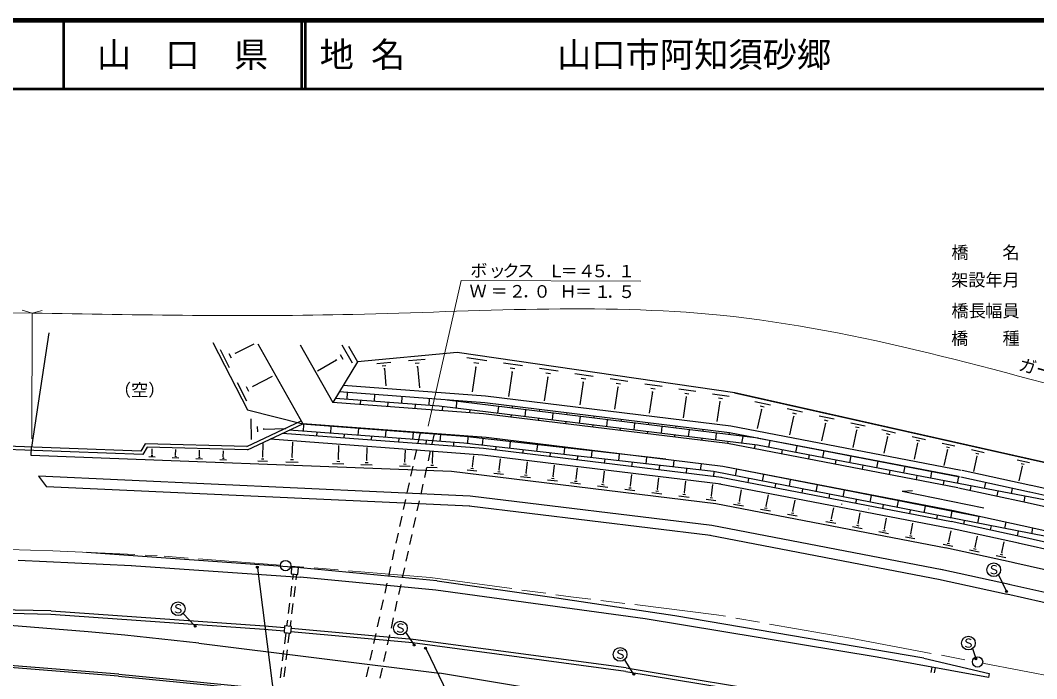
# Model space of a CAD drawing. Units: millimetres, scale not verified. Extents: x 40000 to 680000, y 20000 to 380000.
# Drawn here: x 326692 to 475024, y 283961 to 380000 of the extents above; entities that cross this region are included whole.
import ezdxf
from ezdxf.enums import TextEntityAlignment as Align

# ---------------------------------------------------------------- set-up
doc = ezdxf.new("R2010")
doc.units = ezdxf.units.MM
doc.header["$LTSCALE"] = 1000
doc.linetypes.add('CHAIN', pattern=[18.5, 12, -1.5, 3.5, -1.5])
for name, color, linetype, lineweight in [('M-BGD', 7, 'Continuous', 25), ('M-BMK', 2, 'CHAIN', 13), ('M-BMK-SRVR', 3, 'Continuous', 25), ('M-STR-HTXT', 7, 'Continuous', 13), ('M-STR-STR1', 1, 'Continuous', 25), ('M-STR-STRC', 7, 'Continuous', 25), ('M-STR-STRD', 7, 'Continuous', 25), ('M-TTL', 2, 'Continuous', 140), ('M-TTL-LINE', 7, 'Continuous', 50)]:
    doc.layers.add(name, color=color, linetype=linetype, lineweight=lineweight)
doc.layers.add('M-TTL-TXT', color=7, linetype='Continuous')
doc.styles.add('ＭＳ ゴシック', font='')
doc.styles.get('ＭＳ ゴシック').set_extended_font_data('MS Gothic')

msp = doc.modelspace()

# ---------------------------------------------------------------- linework, layer by layer
at = {"layer": 'M-BGD'}
for p, q in [((330835, 334393), (328346, 317737)), ((354772, 332988), (359832, 323194)), ((358117, 331426), (360811, 332819)), ((361342, 332809), (367905, 321133)), ((367542, 332641), (372281, 324239)), ((375174, 330009), (373671, 332632)), ((374572, 332452), (375885, 330169)), ((357227, 329323), (355894, 331916)), ((357507, 330705), (357166, 331346)), ((358158, 331346), (358077, 331506)), ((373822, 330539), (373441, 331200)), ((390437, 331535), (375885, 330169)), ((430961, 325667), (390437, 331535)), ((391859, 330824), (394794, 330384)), ((372850, 330419), (370056, 328815)), ((375885, 330169), (372281, 324239)), ((372890, 330338), (372800, 330499)), ((378719, 329929), (380763, 330120)), ((379521, 329599), (380032, 329649)), ((383346, 330371), (385780, 330592)), ((384298, 329971), (384909, 330021)), ((384579, 329500), (384729, 329520)), ((384649, 329510), (384940, 326386)), ((393162, 329433), (392622, 325807)), ((392881, 330073), (393612, 329963)), ((393062, 329443), (393252, 329423)), ((397218, 330035), (400002, 329625)), ((398179, 329324), (398881, 329214)), ((360673, 326619), (363507, 328072)), ((379751, 329209), (379881, 329219)), ((379821, 329209), (380052, 326685)), ((398450, 328713), (397920, 325137)), ((398360, 328723), (398540, 328703)), ((402466, 329255), (405190, 328855)), ((403668, 327973), (403148, 324488)), ((403408, 328564), (404089, 328464)), ((403578, 327983), (403748, 327953)), ((407644, 328495), (410298, 328105)), ((408566, 327814), (409227, 327714)), ((359762, 324436), (358369, 327130)), ((360042, 325858), (359691, 326539)), ((360723, 326529), (360633, 326700)), ((394595, 325186), (373793, 326733)), ((408816, 327233), (408327, 323908)), ((408736, 327243), (408896, 327223)), ((412762, 327735), (415356, 327355)), ((413904, 326514), (413425, 323279)), ((413654, 327074), (414305, 326985)), ((413824, 326524), (413984, 326494)), ((417820, 326996), (420344, 326616)), ((418692, 326345), (419323, 326255)), ((394475, 324195), (373212, 325782)), ((374394, 325692), (374324, 324710)), ((378390, 325392), (378320, 324421)), ((382376, 325093), (382317, 324131)), ((430371, 320809), (394595, 325186)), ((418932, 325794), (418472, 322699)), ((418852, 325804), (419012, 325784)), ((422808, 326256), (425272, 325896)), ((423890, 325084), (423440, 321999)), ((423660, 325625), (424271, 325535)), ((423820, 325094), (423970, 325074)), ((427736, 325526), (430140, 325176)), ((428567, 324915), (429168, 324825)), ((430941, 325677), (484506, 313623)), ((484516, 313623), (430961, 325667)), ((394275, 322592), (372281, 324239)), ((387835, 323732), (372642, 324830)), ((376317, 324571), (376277, 323940)), ((380313, 324281), (380264, 323640)), ((384310, 323992), (384260, 323341)), ((386373, 324794), (386303, 323842)), ((434268, 318026), (387835, 323732)), ((388306, 323702), (388256, 323041)), ((434358, 319028), (389007, 324604)), ((390369, 324434), (390299, 323433)), ((430181, 319828), (394475, 324195)), ((396458, 323685), (396338, 322693)), ((398481, 323695), (398451, 323445)), ((428798, 324394), (428368, 321470)), ((428718, 324404), (428868, 324374)), ((433906, 324416), (436199, 323906)), ((434667, 323765), (435238, 323635)), ((438633, 323366), (440867, 322865)), ((359832, 323194), (367905, 321133)), ((392282, 323193), (392252, 322752)), ((429881, 318245), (394275, 322592)), ((398332, 322443), (398292, 322103)), ((400435, 323195), (400315, 322203)), ((402308, 321954), (402268, 321633)), ((402458, 323206), (402428, 322955)), ((404411, 322705), (404291, 321714)), ((406434, 322726), (406404, 322465)), ((408387, 322216), (408267, 321224)), ((410410, 322256), (410380, 321976)), ((434847, 323244), (434227, 320450)), ((434777, 323254), (434917, 323224)), ((439545, 322224), (438945, 319530)), ((439364, 322735), (439925, 322605)), ((439475, 322234), (439615, 322204)), ((443291, 322325), (445454, 321845)), ((359744, 317826), (367685, 321584)), ((359854, 317325), (367905, 321133)), ((360454, 318827), (360384, 321852)), ((361336, 319979), (361315, 320741)), ((362237, 320290), (362237, 320480)), ((362237, 320380), (365422, 320451)), ((391522, 319307), (367815, 321073)), ((394667, 319137), (367905, 321133)), ((368035, 321053), (367956, 320061)), ((370039, 320973), (370029, 320903)), ((372032, 320754), (371952, 319762)), ((374035, 320674), (374025, 320604)), ((376028, 320464), (375948, 319463)), ((406284, 321474), (406244, 321153)), ((410260, 320984), (410220, 320674)), ((412363, 321736), (412243, 320734)), ((414237, 320495), (414197, 320174)), ((414396, 321777), (414356, 321486)), ((416340, 321246), (416220, 320245)), ((418373, 321287), (418333, 320996)), ((420316, 320757), (420196, 319755)), ((422349, 320797), (422309, 320507)), ((464015, 314349), (430371, 320809)), ((444182, 321224), (443612, 318650)), ((444002, 321714), (444543, 321594)), ((444112, 321234), (444242, 321204)), ((447878, 321305), (449971, 320835)), ((448569, 320704), (449100, 320594)), ((394267, 317555), (364951, 319740)), ((365923, 319740), (365923, 319670)), ((391432, 318305), (365943, 320211)), ((369959, 319912), (369919, 319381)), ((373955, 319612), (373915, 319102)), ((377951, 319313), (377911, 318812)), ((378031, 320375), (378021, 320314)), ((380014, 320165), (379944, 319163)), ((381937, 319014), (381907, 318503)), ((382017, 320075), (382017, 320015)), ((384010, 319865), (383940, 318864)), ((386013, 319786), (386013, 319716)), ((388007, 319566), (387937, 318564)), ((390010, 319496), (390010, 319416)), ((420888, 315959), (391522, 319307)), ((392003, 319267), (391933, 318265)), ((394006, 319187), (393996, 319017)), ((394196, 318997), (394086, 318005)), ((429241, 314910), (394667, 319137)), ((396209, 318947), (396189, 318767)), ((418213, 320005), (418173, 319684)), ((422189, 319515), (422149, 319195)), ((424292, 320267), (424172, 319275)), ((426165, 319026), (426125, 318705)), ((426315, 320308), (426285, 320017)), ((428268, 319777), (428148, 318786)), ((430151, 319517), (430201, 319828)), ((463824, 313367), (430181, 319828)), ((432124, 319308), (431934, 318316)), ((439406, 318068), (434428, 319018)), ((448739, 320234), (448179, 317699)), ((448679, 320244), (448810, 320213)), ((452405, 320295), (454428, 319844)), ((453237, 319263), (452696, 316839)), ((453076, 319724), (453577, 319604)), ((453177, 319273), (453297, 319243)), ((456852, 319304), (458795, 318874)), ((344551, 316650), (317890, 317624)), ((344270, 317160), (317909, 318125)), ((328296, 316495), (328346, 317737)), ((344921, 318222), (344270, 317160)), ((345191, 317712), (344551, 316650)), ((359744, 317826), (344921, 318222)), ((359854, 317325), (345191, 317712)), ((345923, 316710), (345953, 317491)), ((362068, 316304), (362137, 318257)), ((394147, 316563), (363149, 318878)), ((366374, 316295), (366454, 318448)), ((373105, 315997), (373184, 317970)), ((377251, 315817), (377321, 317690)), ((385934, 318714), (385894, 318163)), ((389930, 318415), (389890, 317824)), ((427859, 314159), (391432, 318305)), ((429041, 313298), (394267, 317555)), ((396069, 317775), (396019, 317335)), ((398172, 318547), (398062, 317546)), ((400186, 318458), (400166, 318317)), ((402159, 318098), (402039, 317096)), ((404162, 317978), (404142, 317868)), ((406135, 317638), (406025, 316646)), ((408138, 317528), (408128, 317418)), ((429941, 318566), (429881, 318245)), ((463524, 311785), (429881, 318245)), ((433937, 318096), (433817, 317515)), ((494884, 306455), (434268, 318026)), ((436091, 318698), (435900, 317716)), ((463604, 313447), (439406, 318068)), ((440027, 317948), (439837, 316966)), ((457654, 318313), (457134, 315979)), ((457493, 318754), (457984, 318644)), ((457594, 318323), (457714, 318293)), ((461219, 318334), (463092, 317914)), ((461840, 317803), (462311, 317693)), ((389640, 314178), (328296, 316495)), ((345452, 316360), (346374, 316330)), ((345803, 316530), (346033, 316520)), ((345893, 316710), (345953, 316710)), ((348877, 316220), (349819, 316191)), ((349238, 316401), (349468, 316391)), ((349328, 316581), (349388, 316581)), ((349358, 316581), (349398, 317402)), ((352323, 316081), (353294, 316041)), ((352693, 316261), (352934, 316251)), ((352793, 316452), (352853, 316452)), ((352823, 316452), (352853, 317303)), ((356179, 316132), (356429, 316122)), ((356279, 316322), (356339, 316322)), ((356309, 316322), (356349, 317214)), ((361877, 316024), (362228, 316014)), ((362018, 316304), (362108, 316294)), ((366324, 316295), (366434, 316295)), ((373055, 316007), (373165, 315997)), ((382830, 315579), (382899, 317311)), ((386826, 315399), (386885, 317042)), ((392675, 314920), (392875, 316483)), ((428921, 312316), (394147, 316563)), ((396581, 314440), (396781, 316033)), ((400056, 317326), (399996, 316845)), ((404032, 316866), (403972, 316355)), ((408018, 316417), (407948, 315876)), ((410121, 317188), (410001, 316197)), ((411994, 315967), (411924, 315386)), ((412114, 317069), (412104, 316959)), ((414097, 316739), (413987, 315737)), ((416090, 316569), (416090, 316509)), ((418074, 316279), (417964, 315288)), ((420067, 316069), (420067, 316059)), ((437864, 317346), (437764, 316785)), ((441800, 316596), (441700, 316055)), ((443963, 317198), (443773, 316216)), ((447889, 316447), (447709, 315466)), ((461991, 317373), (461480, 315069)), ((461930, 317383), (462051, 317363)), ((465526, 317374), (467379, 316954)), ((466287, 316422), (465787, 314169)), ((466137, 316843), (466598, 316743)), ((466227, 316442), (466348, 316412)), ((355798, 315942), (356790, 315902)), ((361337, 315753), (362749, 315703)), ((365453, 315604), (367246, 315544)), ((366134, 315945), (366585, 315925)), ((372243, 315355), (373926, 315296)), ((372884, 315666), (373305, 315656)), ((376410, 315206), (378032, 315147)), ((377031, 315507), (377441, 315487)), ((377201, 315827), (377301, 315817)), ((382039, 314997), (383571, 314938)), ((382629, 315278), (383010, 315268)), ((382780, 315578), (382880, 315579)), ((386065, 314838), (387537, 314789)), ((386626, 315119), (386996, 315099)), ((386776, 315399), (386866, 315399)), ((392465, 314670), (392815, 314620)), ((392635, 314930), (392725, 314920)), ((400507, 313961), (400707, 315583)), ((404443, 313471), (404653, 315114)), ((407799, 313061), (407999, 314714)), ((415971, 315517), (415901, 314896)), ((419957, 315058), (419877, 314417)), ((422060, 315820), (421950, 314838)), ((423933, 314608), (423863, 313927)), ((426036, 315320), (425926, 314378)), ((462884, 308449), (429241, 314910)), ((448462, 311160), (429241, 314910)), ((431204, 314530), (431014, 313548)), ((445736, 315836), (445636, 315305)), ((449672, 315086), (449572, 314545)), ((451825, 315697), (451635, 314716)), ((453799, 315337), (453799, 315317)), ((455762, 314947), (455572, 313966)), ((457735, 314587), (457735, 314567)), ((472167, 315893), (473990, 315483)), ((472918, 314962), (472438, 312829)), ((472768, 315373), (473218, 315273)), ((472858, 314972), (472968, 314952)), ((392356, 310593), (329348, 313481)), ((329348, 313481), (330510, 311959)), ((428201, 309471), (389640, 314178)), ((391904, 314449), (393306, 314279)), ((395800, 313960), (397222, 313790)), ((396371, 314180), (396721, 314140)), ((396541, 314450), (396621, 314441)), ((399706, 313470), (401158, 313290)), ((400287, 313690), (400648, 313650)), ((400457, 313971), (400547, 313951)), ((403642, 312980), (405105, 312800)), ((404223, 313201), (404594, 313161)), ((404403, 313481), (404493, 313461)), ((407749, 313071), (407839, 313061)), ((411755, 312582), (411955, 314244)), ((415721, 312102), (415921, 313765)), ((419677, 311612), (419877, 313265)), ((427919, 314159), (427839, 313447)), ((504391, 299206), (427859, 314159)), ((462574, 306857), (428931, 313318)), ((432977, 313158), (432867, 312567)), ((435140, 313760), (434950, 312778)), ((439067, 312990), (438877, 312008)), ((453609, 314336), (453499, 313785)), ((457545, 313586), (457435, 313035)), ((459698, 314197), (459508, 313206)), ((461671, 313837), (461661, 313817)), ((463634, 313437), (463444, 312456)), ((473961, 311176), (463945, 313347)), ((474171, 312158), (464155, 314329)), ((392286, 309131), (330510, 311959)), ((406988, 312560), (408460, 312381)), ((407578, 312791), (407939, 312751)), ((410944, 312081), (412416, 311901)), ((411535, 312311), (411905, 312261)), ((411705, 312592), (411795, 312572)), ((414900, 311601), (416382, 311421)), ((415501, 311822), (415861, 311782)), ((415671, 312102), (415761, 312092)), ((419627, 311622), (419717, 311602)), ((423623, 311123), (423823, 312765)), ((427560, 310643), (427759, 312266)), ((462394, 305875), (428751, 312336)), ((431636, 309873), (431946, 311526)), ((436913, 312388), (436803, 311807)), ((440840, 311618), (440730, 311057)), ((443003, 312220), (442813, 311238)), ((461481, 312836), (461371, 312275)), ((473621, 309604), (463605, 311775)), ((465417, 312086), (465307, 311515)), ((467550, 312587), (467380, 311705)), ((471467, 311727), (471317, 310955)), ((527976, 300054), (474221, 312148)), ((427591, 306286), (392356, 310593)), ((418866, 311111), (420338, 310932)), ((419457, 311342), (419828, 311292)), ((422822, 310632), (424285, 310452)), ((423403, 310852), (423774, 310812)), ((423573, 311133), (423674, 311123)), ((426769, 310152), (428221, 309972)), ((427349, 310373), (427710, 310333)), ((427520, 310643), (427610, 310633)), ((435552, 309133), (435862, 310776)), ((444776, 310858), (444666, 310297)), ((446929, 311450), (446739, 310468)), ((466470, 307639), (448462, 311160)), ((448712, 310088), (448602, 309547)), ((450865, 310689), (450675, 309698)), ((452838, 310329), (452828, 310299)), ((455402, 311312), (456904, 311402)), ((455402, 311312), (467301, 308901)), ((469344, 311335), (469213, 310654)), ((473280, 310575), (473130, 309764)), ((527756, 299082), (474001, 311166)), ((427411, 304834), (392176, 309131)), ((461834, 303011), (428201, 309471)), ((430795, 309422), (432257, 309152)), ((431396, 309613), (431766, 309543)), ((431586, 309883), (431686, 309863)), ((434721, 308692), (436173, 308422)), ((435322, 308882), (435683, 308812)), ((435512, 309143), (435602, 309133)), ((439458, 308403), (439758, 310005)), ((445097, 307333), (445397, 308895)), ((446549, 309486), (446519, 309346)), ((450485, 308716), (450475, 308676)), ((452638, 309318), (452538, 308787)), ((454802, 309919), (454602, 308938)), ((456575, 308548), (456475, 308037)), ((456775, 309589), (456765, 309529)), ((458728, 309149), (458538, 308168)), ((460711, 308849), (460691, 308759)), ((527406, 297510), (473651, 309594)), ((438637, 307962), (440070, 307692)), ((439228, 308152), (439589, 308082)), ((439418, 308413), (439509, 308393)), ((444867, 307082), (445218, 307012)), ((445047, 307333), (445137, 307323)), ((448964, 306583), (449264, 308135)), ((452820, 305833), (453120, 307375)), ((460501, 307778), (460401, 307277)), ((462664, 308379), (462464, 307398)), ((472900, 306279), (462884, 308449)), ((464637, 308059), (464627, 307999)), ((466590, 307609), (466400, 306627)), ((461224, 299836), (427591, 306286)), ((444276, 306902), (445688, 306632)), ((448152, 306152), (449555, 305882)), ((448733, 306332), (449084, 306262)), ((448913, 306593), (449004, 306573)), ((452589, 305582), (452940, 305522)), ((452770, 305843), (452860, 305823)), ((456666, 305082), (456966, 306625)), ((472350, 303725), (462324, 305895)), ((472560, 304696), (462544, 306867)), ((464437, 307007), (464327, 306487)), ((468363, 306247), (468253, 305656)), ((470517, 306819), (470337, 305857)), ((526656, 294195), (472900, 306279)), ((474433, 305939), (474263, 305087)), ((460954, 298383), (427311, 304844)), ((452009, 305412), (453411, 305132)), ((455865, 304662), (457257, 304392)), ((456445, 304842), (456786, 304772)), ((456626, 305092), (456716, 305072)), ((462205, 303982), (462535, 305525)), ((466061, 303172), (466401, 304765)), ((472300, 305477), (472160, 304776)), ((526306, 292612), (472550, 304706)), ((461393, 303581), (462776, 303281)), ((471730, 300870), (461714, 303031)), ((461974, 303752), (462315, 303672)), ((462164, 303992), (462245, 303982)), ((465230, 302761), (466642, 302451)), ((465820, 302932), (466181, 302852)), ((466011, 303182), (466101, 303162)), ((469937, 302342), (470277, 303934)), ((526086, 291641), (472330, 303725)), ((469096, 301931), (470528, 301621)), ((469697, 302101), (470057, 302021)), ((469897, 302352), (469977, 302332)), ((366288, 300261), (366209, 299259)), ((367290, 300181), (366288, 300261)), ((367210, 299179), (367290, 300181)), ((471040, 297705), (461024, 299866)), ((525446, 288786), (471690, 300870)), ((366209, 299259), (367210, 299179)), ((366519, 299239), (366416, 298424)), ((367020, 299199), (366916, 298379)), ((470730, 296263), (460714, 298423)), ((366290, 297432), (366102, 295944)), ((366791, 297387), (366603, 295899)), ((524735, 285631), (470970, 297715)), ((524405, 284189), (470650, 296273)), ((331156, 293340), (301711, 294013)), ((331166, 293841), (301721, 294514)), ((362315, 291636), (331186, 293831)), ((365977, 294952), (365788, 293464)), ((366477, 294907), (366289, 293419)), ((362285, 291135), (331156, 293340)), ((365663, 292472), (365560, 291657)), ((366164, 292427), (366060, 291607)), ((336616, 290808), (320961, 292066)), ((341924, 290309), (336616, 290808)), ((365199, 290876), (362285, 291135)), ((365239, 291367), (362325, 291636)), ((365269, 291677), (365179, 290686)), ((366271, 291587), (365269, 291677)), ((366181, 290596), (366271, 291587)), ((383949, 289168), (366191, 290786)), ((383988, 289669), (366241, 291277)), ((352741, 289140), (341924, 290309)), ((365179, 290686), (366181, 290596)), ((365440, 290656), (365237, 289041)), ((365941, 290616), (365758, 289167)), ((415117, 285531), (384019, 289659)), ((352741, 289140), (387846, 284753)), ((365112, 288049), (364925, 286561)), ((365633, 288175), (365446, 286686)), ((415047, 285030), (383949, 289168)), ((341044, 284309), (313281, 286525)), ((341074, 284600), (313301, 286826)), ((364800, 285569), (364613, 284081)), ((365321, 285694), (365134, 284206)), ((415047, 285030), (440207, 280891)), ((415127, 285521), (440287, 281382)), ((459736, 285633), (459592, 284880)), ((460227, 285543), (460083, 284790)), ((341044, 284309), (363389, 282152)), ((341074, 284600), (363419, 282452)), ((418484, 279693), (387846, 284753))]:
    msp.add_line(p, q, dxfattribs=at)
at = {"layer": 'M-BMK'}
for p, q in [((306446, 303399), (331424, 302615)), ((331424, 302615), (346658, 301918)), ((364656, 300510), (346658, 301918)), ((386530, 298734), (366158, 300391)), ((386530, 298734), (407443, 295855)), ((428305, 293297), (407443, 295855)), ((447846, 289847), (428305, 293297)), ((447846, 289847), (465665, 286526)), ((467137, 286246), (487139, 282336))]:
    msp.add_line(p, q, dxfattribs=at)
at = {"layer": 'M-BMK-SRVR'}
for centre in [(365407, 300451), (466396, 286396)]:
    msp.add_circle(centre, 751, dxfattribs=at)
at = {"layer": 'M-STR-HTXT'}
for p, q in [((386233, 320817), (391015, 342041)), ((391015, 342041), (417245, 341928)), ((324715, 337316), (328430, 337297)), ((326978, 337697), (328430, 337297)), ((328430, 337297), (328355, 318939)), ((328430, 337297), (329882, 337678))]:
    msp.add_line(p, q, dxfattribs=at)
msp.add_open_spline([(328430, 337297), (344008, 337019), (359586, 336741), (375232, 337101), (393155, 337513), (411167, 338762), (428845, 336981), (449253, 334924), (469216, 328827), (489276, 323594), (517272, 316290), (545459, 310667), (573645, 305044)], degree=3, knots=[0, 0, 0, 0, 1, 1, 1, 2, 2, 2, 3, 3, 3, 4, 4, 4, 4], dxfattribs=at)
at = {"layer": 'M-STR-STR1'}
for p, q in [((384779, 318387), (385102, 319846)), ((386793, 318196), (387125, 319696)), ((384239, 315946), (384563, 317411)), ((386252, 315756), (386577, 317220)), ((383699, 313505), (384023, 314970)), ((385711, 313315), (386036, 314779)), ((383159, 311064), (383483, 312529)), ((385171, 310874), (385495, 312338)), ((382619, 308623), (382943, 310088)), ((384630, 308433), (384954, 309898)), ((382079, 306183), (382403, 307647)), ((384089, 305992), (384414, 307457)), ((381539, 303742), (381863, 305206)), ((383548, 303551), (383873, 305016)), ((380999, 301301), (381323, 302765)), ((383008, 301111), (383332, 302575)), ((380459, 298860), (380783, 300324)), ((382467, 298670), (382791, 300134)), ((379918, 296419), (380243, 297883)), ((381926, 296229), (382251, 297694)), ((379378, 293978), (379702, 295442)), ((381385, 293788), (381710, 295253)), ((378838, 291537), (379162, 293001)), ((380845, 291347), (381169, 292812)), ((378298, 289096), (378622, 290560)), ((380304, 288907), (380628, 290371)), ((377758, 286655), (378082, 288119)), ((379763, 286466), (380087, 287930)), ((377218, 284214), (377542, 285678)), ((379222, 284025), (379547, 285489))]:
    msp.add_line(p, q, dxfattribs=at)
at = {"layer": 'M-STR-STRC'}
for p, q in [((361251, 300189), (361321, 300259)), ((361301, 300079), (366711, 257445)), ((470559, 296824), (469447, 299167)), ((470579, 296653), (470649, 296723)), ((352119, 291714), (350506, 293426)), ((352189, 291563), (352259, 291644)), ((384099, 288998), (382957, 290720)), ((384139, 288838), (384209, 288908)), ((385802, 288358), (385872, 288428)), ((385902, 288257), (400873, 257354)), ((466125, 286987), (465724, 288299)), ((416149, 284730), (414937, 286693)), ((466125, 286807), (466195, 286877)), ((416189, 284570), (416259, 284640))]:
    msp.add_line(p, q, dxfattribs=at)
for centre, radius in [((361281, 300229), 140), ((361281, 300229), 110), ((361281, 300229), 80.1), ((361281, 300229), 50.1), ((361281, 300229), 20), ((468756, 299858), 1002), ((470619, 296683), 140), ((470619, 296683), 110), ((470619, 296683), 80.1), ((470619, 296683), 50.1), ((470619, 296683), 20), ((349725, 294167), 1002), ((382155, 291351), 1002), ((352229, 291603), 140), ((352229, 291603), 110), ((352229, 291603), 80.1), ((352229, 291603), 50.1), ((352229, 291603), 20), ((465053, 289150), 1002), ((384179, 288868), 140), ((384179, 288868), 110), ((384179, 288868), 80.1), ((384179, 288868), 50.1), ((384179, 288868), 20), ((385842, 288398), 140), ((385842, 288398), 110), ((385842, 288398), 80.1), ((385842, 288398), 50.1), ((385842, 288398), 20), ((414215, 287494), 1002), ((466165, 286847), 140), ((466165, 286847), 110), ((466165, 286847), 80.1), ((466165, 286847), 50.1), ((466165, 286847), 20), ((416229, 284600), 140), ((416229, 284600), 110), ((416229, 284600), 80.1), ((416229, 284600), 50.1), ((416229, 284600), 20)]:
    msp.add_circle(centre, radius, dxfattribs=at)
at = {"layer": 'M-STR-STRD'}
for p, q in [((326377, 301271), (342903, 300455)), ((367040, 300201), (336372, 302386)), ((342882, 300454), (367551, 298789)), ((387461, 298213), (367070, 300201)), ((387332, 296861), (367551, 298789)), ((405300, 295674), (387522, 298203)), ((417880, 292693), (387332, 296861)), ((422196, 293115), (405300, 295674)), ((451743, 287083), (417880, 292693)), ((458534, 286945), (422196, 293115)), ((467989, 284133), (451743, 287083)), ((458534, 286945), (468099, 284704)), ((468099, 284704), (467989, 284133))]:
    msp.add_line(p, q, dxfattribs=at)
at = {"layer": 'M-TTL'}
msp.add_line((680000, 380000), (40000, 380000), dxfattribs=at)
at = {"layer": 'M-TTL-LINE'}
for p, q in [((333000, 380000), (333000, 370000)), ((367750, 380000), (367750, 370000)), ((368250, 380000), (368250, 370000)), ((40000, 370000), (680000, 370000))]:
    msp.add_line(p, q, dxfattribs=at)

# ---------------------------------------------------------------- texts
at = {"layer": 'M-BGD', "style": 'ＭＳ ゴシック'}
for s, p in [('橋', (462584, 344665)), ('名', (470016, 344667)), ('架設年月', (462545, 340659)), ('橋', (462586, 336152)), ('長', (465120, 336152)), ('幅', (467514, 336153)), ('員', (470018, 336154)), ('橋\u3000\u3000種', (462547, 332146)), ('（空）', (340356, 324606))]:
    msp.add_text(s, height=1833, rotation=0.016, dxfattribs=at).set_placement(p, align=Align.BOTTOM_LEFT)
at = {"layer": 'M-STR-HTXT', "style": 'ＭＳ ゴシック'}
for s, rotation, p in [('ボ', 359.759, (392357, 342032)), ('ク', 359.759, (397054, 342013)), ('ス', 359.759, (399208, 342003)), ('Ｌ', 359.759, (403674, 341985)), ('４', 359.759, (408081, 341966)), ('５', 359.759, (410004, 341966)), ('１', 359.759, (413910, 341947)), ('ッ', 359.759, (395031, 342022)), ('＝', 359.759, (405547, 341985)), ('．', 359.759, (411977, 341957)), ('Ｗ', 359.759, (392238, 339037)), ('２', 359.759, (397967, 339009)), ('０', 359.759, (401582, 338989)), ('Ｈ', 359.759, (405378, 338981)), ('１', 359.759, (410406, 338952)), ('５', 359.759, (413931, 338943)), ('＝', 359.759, (395332, 339018)), ('．', 359.759, (399889, 338999)), ('＝', 359.759, (407631, 338971)), ('．', 359.759, (412188, 338952)), ('ガードパイプ', 344.675, (472128, 328482))]:
    msp.add_text(s, height=1833, rotation=rotation, dxfattribs=at).set_placement(p, align=Align.BOTTOM_LEFT)
at = {"layer": 'M-STR-STRC', "style": 'ＭＳ ゴシック'}
for p in [(468770, 299865), (349725, 294167), (382155, 291351), (465053, 289150), (414259, 287527)]:
    msp.add_text('Ｓ', height=1320, rotation=0.016, dxfattribs=at).set_placement(p, align=Align.MIDDLE_CENTER)
at = {"layer": 'M-TTL-TXT', "style": 'ＭＳ ゴシック'}
msp.add_text('山\u3000口\u3000県', height=3666, dxfattribs=at).set_placement((350375, 375000), align=Align.MIDDLE_CENTER)
for s, p in [('地 名', (370380, 375000)), ('山口市阿知須砂郷', (405024, 375000))]:
    msp.add_text(s, height=3666, dxfattribs=at).set_placement(p, align=Align.MIDDLE_LEFT)

doc.saveas('drawing.dxf')
